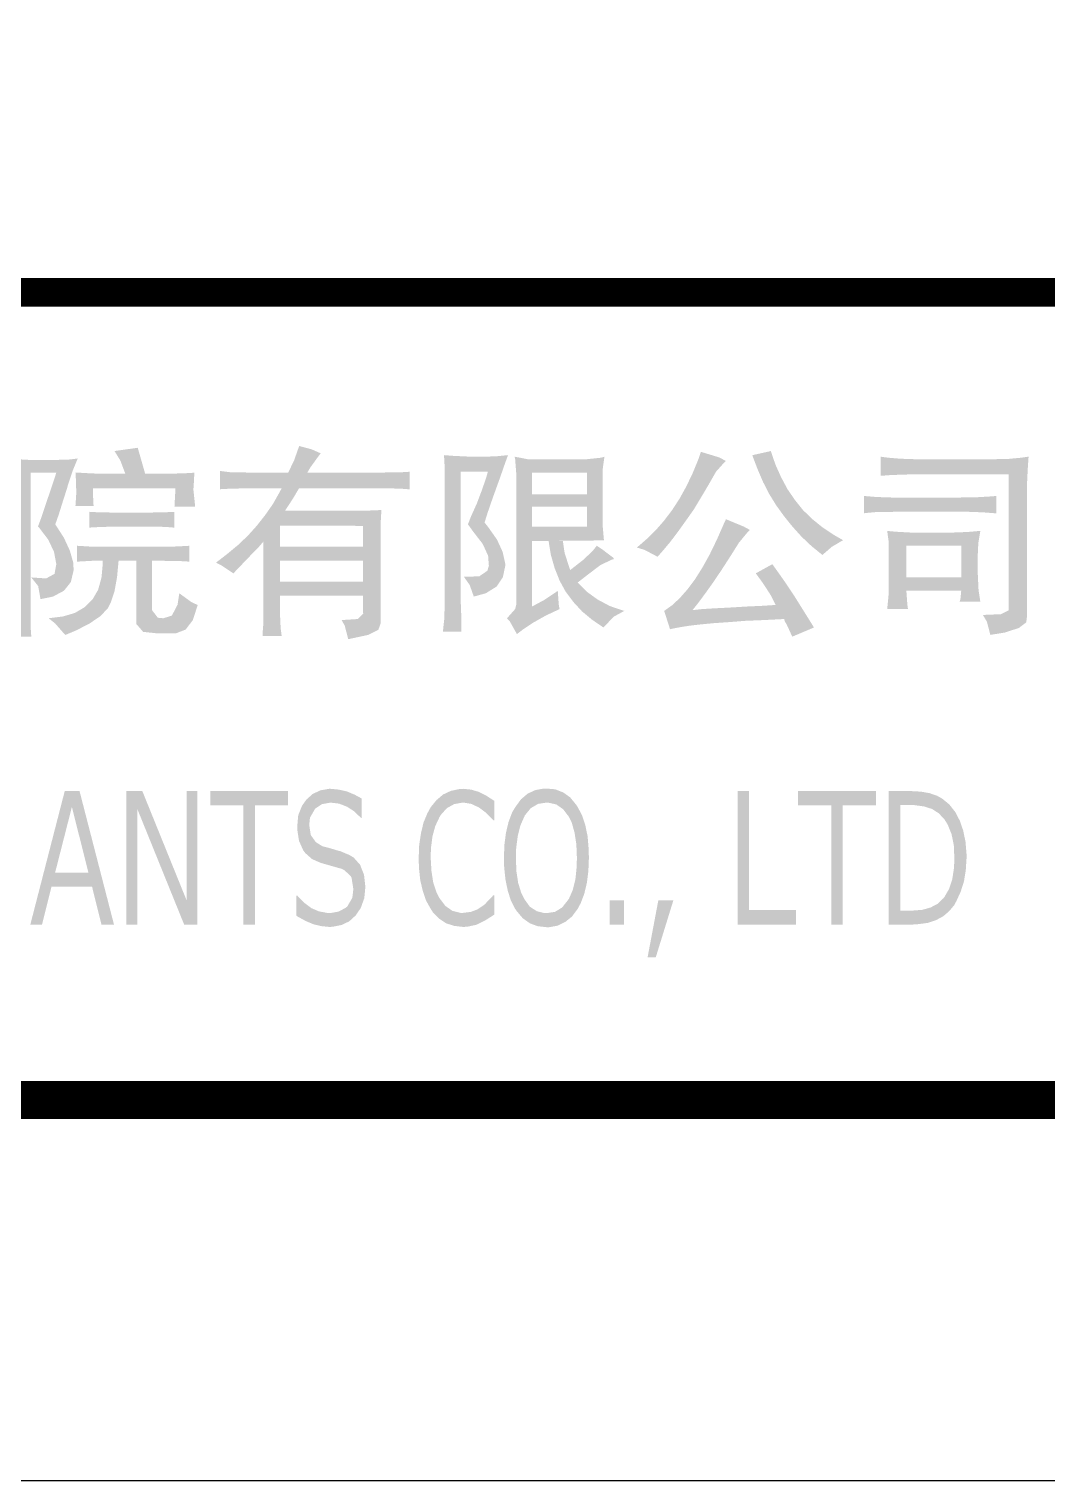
# Model space of a CAD drawing. Header units: millimetres. Extents: x 2630 to 3503, y 1668 to 1965.
# Drawn here: x 2722.8 to 2749.54, y 1668.29 to 1706.4 of the extents above; entities that cross this region are included whole.
import ezdxf

# ---------------------------------------------------------------- set-up
doc = ezdxf.new("R2010")
doc.units = ezdxf.units.MM

# ---------------------------------------------------------------- blocks, each defined once
blk = doc.blocks.new('tk')
h = blk.add_hatch(color=256)
h.paths.add_polyline_path([(100.164, -270.528), (98.636, -270.528), (98.575, -270.528), (98.14, -270.521), (97.872, -270.487), (97.872, -270.97), (97.899, -270.963), (98.213, -270.95), (98.636, -270.943), (99.487, -270.943)])
h.paths.add_polyline_path([(100.445, -270.112), (100.512, -270.025), (100.271, -269.918), (99.943, -269.831), (99.936, -269.864), (99.815, -270.206), (99.661, -270.528), (100.164, -270.528), (100.237, -270.4)])
h.paths.add_polyline_path([(102.851, -270.508), (102.637, -270.521), (102.174, -270.528), (100.164, -270.528), (99.487, -270.943), (102.174, -270.943), (102.59, -270.95), (102.851, -270.97)])
h.paths.add_polyline_path([(99.788, -271.205), (99.943, -270.943), (99.487, -270.943), (99.433, -271.044), (99.259, -271.352), (99.058, -271.64), (99.574, -271.533)])
h.paths.add_polyline_path([(102.107, -271.513), (101.792, -271.526), (101.43, -271.533), (99.574, -271.533), (99.058, -271.64), (98.837, -271.922), (101.625, -271.928), (101.625, -272.478), (99.44, -272.478), (101.625, -272.846), (101.625, -273.396), (99.44, -273.396), (101.625, -273.765), (101.625, -274.2), (101.631, -274.227), (101.491, -274.374), (101.062, -274.401), (101.082, -274.441), (101.142, -274.542), (101.236, -274.904), (101.296, -274.89), (101.765, -274.79), (102.027, -274.656), (102.087, -274.488), (102.087, -272.082), (102.087, -271.855)])
h.paths.add_polyline_path([(99.004, -272.344), (98.602, -272.183), (98.341, -272.431), (98.059, -272.665), (97.764, -272.893), (97.919, -272.974), (98.22, -273.175), (98.361, -273.027), (98.656, -272.719), (98.857, -272.518)])
h.paths.add_polyline_path([(99.44, -271.923), (98.837, -271.922), (98.602, -272.183), (99.004, -272.344), (99.004, -274.16), (99.004, -274.522), (98.984, -274.79), (98.984, -274.817), (99.487, -274.817), (99.46, -274.609), (99.44, -274.16), (99.44, -273.765), (101.625, -273.765), (99.44, -273.396), (99.44, -272.846), (101.625, -272.846), (99.44, -272.478)])
h = blk.add_hatch(color=256)
h.paths.add_polyline_path([(93, -270.199), (92.731, -270.193), (92.41, -270.159), (92.43, -270.273)])
h.paths.add_polyline_path([(94.132, -270.159), (93.924, -270.186), (93.522, -270.199), (93, -270.199), (92.43, -270.273), (92.45, -270.662), (92.45, -271.473), (92.45, -274.287), (92.45, -274.488), (92.43, -274.837), (92.912, -274.837), (92.899, -274.649), (92.892, -274.267), (92.892, -271.426), (92.892, -270.528), (93.569, -270.528), (94.005, -270.467)])
h.paths.add_polyline_path([(94.005, -270.467), (93.569, -270.528), (93.549, -270.595), (93.402, -271.037), (93.274, -271.412), (93.174, -271.714), (93.087, -271.948), (93.134, -271.995), (93.361, -272.297), (93.509, -272.612), (93.569, -272.934), (93.522, -273.188), (93.301, -273.309), (93.951, -273.403), (94.025, -273.088), (94.012, -272.887), (93.924, -272.578), (93.77, -272.243), (93.542, -271.888), (93.63, -271.64), (93.737, -271.298), (93.851, -270.943), (93.884, -270.823)], flags=17)
h.paths.add_polyline_path([(93.951, -273.403), (93.301, -273.309), (92.912, -273.282), (93.093, -273.51), (93.154, -273.852), (93.482, -273.785), (93.77, -273.631)], flags=17)
h.paths.add_polyline_path([(95.707, -269.878), (95.097, -269.965), (95.251, -270.213), (95.379, -270.554), (95.901, -270.554)])
h.paths.add_polyline_path([(95.901, -270.554), (94.574, -270.554), (94.434, -270.548), (94.072, -270.528), (94.079, -270.608)], flags=17)
h.paths.add_polyline_path([(97.195, -270.528), (97.108, -270.541), (96.732, -270.554), (95.901, -270.554), (94.079, -270.608), (94.092, -270.99), (94.092, -271.091), (94.072, -271.406), (94.548, -271.406), (94.541, -271.318), (94.528, -270.943), (96.692, -270.943), (97.175, -270.903)])
h.paths.add_polyline_path([(97.168, -270.97), (97.175, -270.903), (96.692, -270.943), (96.692, -271.057), (96.672, -271.426), (97.215, -271.426), (97.202, -271.285)])
h.paths.add_polyline_path([(95.271, -271.58), (95.111, -271.58), (94.682, -271.573), (94.44, -271.56), (94.44, -271.975), (94.501, -271.969), (94.802, -271.955), (95.271, -271.948), (95.948, -271.948)])
h.paths.add_polyline_path([(96.672, -271.56), (96.411, -271.573), (95.948, -271.58), (95.271, -271.58), (95.948, -271.948), (96.431, -271.955), (96.672, -271.975)])
h.paths.add_polyline_path([(97.061, -272.451), (96.954, -272.458), (96.518, -272.478), (94.528, -272.478), (96.23, -272.846), (96.397, -272.846), (96.826, -272.853), (97.061, -272.867)])
h.paths.add_polyline_path([(94.528, -272.478), (94.447, -272.471), (94.112, -272.451), (94.112, -272.867), (94.125, -272.867), (94.507, -272.846), (94.789, -272.846), (96.082, -272.846), (96.23, -272.846)])
h.paths.add_polyline_path([(95.204, -272.846), (94.789, -272.846), (94.789, -272.927), (94.755, -273.289), (94.668, -273.604), (94.521, -273.858), (94.32, -274.059), (94.058, -274.214), (93.743, -274.307), (93.368, -274.354), (93.536, -274.488), (93.784, -274.77), (93.81, -274.79), (94.099, -274.669), (94.447, -274.488), (94.722, -274.301), (94.923, -274.093), (94.997, -273.946), (95.097, -273.644), (95.164, -273.275)])
h.paths.add_polyline_path([(96.082, -272.846), (95.667, -272.846), (95.667, -274.334), (95.674, -274.508), (95.848, -274.71), (96.21, -274.75), (96.605, -274.75), (96.712, -274.75), (96.967, -274.649), (97.155, -274.401), (96.384, -274.354), (96.236, -274.341), (96.082, -274.14)])
h.paths.add_polyline_path([(97.282, -274.006), (97.121, -273.932), (96.799, -273.698), (96.753, -273.999), (96.605, -274.281), (96.384, -274.354), (97.155, -274.401)])
h = blk.add_hatch(color=256)
h.paths.add_polyline_path([(104.553, -270.112), (104.439, -270.112), (104.017, -270.092), (103.749, -270.072), (103.763, -270.26)], flags=17)
h.paths.add_polyline_path([(104.185, -270.508), (104.902, -270.508), (105.337, -270.333), (105.431, -270.072), (105.096, -270.105), (104.754, -270.112), (104.553, -270.112), (103.763, -270.26), (103.769, -270.729), (103.769, -273.811), (103.769, -274.013), (103.756, -274.388), (103.722, -274.703), (104.205, -274.703), (104.205, -274.689), (104.205, -274.314), (104.198, -274.12), (104.185, -273.811)])
h.paths.add_polyline_path([(105.23, -270.642), (105.337, -270.333), (104.902, -270.508), (104.862, -270.655), (104.741, -271.003), (104.614, -271.339), (104.466, -271.667), (104.379, -271.888), (104.486, -272.036), (104.5, -272.056), (104.768, -272.404), (104.909, -272.712), (104.929, -272.98), (104.888, -273.108), (104.674, -273.255), (104.272, -273.262), (104.426, -273.483), (104.533, -273.785), (104.848, -273.698), (105.13, -273.523), (105.297, -273.275), (105.364, -272.954), (105.358, -272.913), (105.291, -272.612), (105.143, -272.29), (104.902, -271.948), (104.815, -271.841), (104.828, -271.801), (104.895, -271.587), (105.029, -271.198)], flags=17)
h.paths.add_polyline_path([(107.964, -270.112), (107.877, -270.139), (107.502, -270.179), (106.061, -270.179), (107.918, -270.441)])
h.paths.add_polyline_path([(107.918, -270.528), (107.918, -270.441), (106.061, -270.179), (105.947, -270.179), (105.605, -270.112), (105.619, -270.172), (105.646, -270.528), (107.502, -270.528), (107.502, -271.097), (106.061, -271.097), (107.502, -271.426), (107.502, -271.948), (106.061, -271.948), (107.951, -272.31), (107.918, -271.928)])
h.paths.add_polyline_path([(106.061, -270.528), (105.646, -270.528), (105.646, -274.006), (105.619, -274.113), (106.061, -274.046), (106.061, -272.324), (106.497, -272.324), (107.951, -272.31), (106.061, -271.948), (106.061, -271.426), (107.502, -271.426), (106.061, -271.097)])
h.paths.add_polyline_path([(106.416, -274.287), (106.785, -274.113), (106.765, -273.999), (106.738, -273.631), (106.678, -273.677), (106.376, -273.878), (106.061, -274.046), (105.619, -274.113), (105.404, -274.354), (105.478, -274.435), (105.666, -274.77), (105.813, -274.656), (106.095, -274.468)])
h.paths.add_polyline_path([(107.864, -272.954), (108.179, -272.806), (108.206, -272.806), (108.206, -272.773), (107.897, -272.538), (107.763, -272.451), (107.656, -272.585), (107.408, -272.82), (107.066, -273.088), (107.536, -273.202), (107.83, -272.98)], flags=17)
h.paths.add_polyline_path([(107.536, -273.202), (107.066, -273.088), (107.04, -273.014), (106.919, -272.645), (106.872, -272.324), (106.497, -272.324), (106.557, -272.692), (106.658, -273.041), (106.785, -273.362), (106.946, -273.657), (107.147, -273.925), (107.375, -274.173), (107.643, -274.395), (107.938, -274.596), (108.206, -274.314), (108.487, -274.16), (108.46, -274.153), (108.105, -274.033), (107.79, -273.865), (107.509, -273.664), (107.261, -273.416)])
h = blk.add_hatch(color=256)
h.paths.add_polyline_path([(111.155, -270.226), (110.98, -270.132), (110.498, -269.985), (110.424, -270.199), (110.277, -270.554), (110.116, -270.89), (109.942, -271.205), (109.747, -271.506), (109.539, -271.781), (109.312, -272.042), (109.07, -272.277), (108.816, -272.498), (109.017, -272.558), (109.358, -272.739), (109.466, -272.619), (109.687, -272.357), (109.895, -272.082), (110.102, -271.794), (110.31, -271.499), (110.504, -271.178), (110.699, -270.849), (110.893, -270.508), (111.067, -270.313)])
h.paths.add_polyline_path([(112.77, -270.963), (112.602, -270.648), (112.455, -270.32), (112.334, -269.965), (111.851, -270.072), (111.858, -270.105), (111.986, -270.441), (112.126, -270.769), (112.287, -271.084), (112.468, -271.379), (112.676, -271.667), (112.897, -271.942), (113.138, -272.21), (113.4, -272.458), (113.688, -272.692), (113.936, -272.478), (114.231, -272.304), (113.983, -272.163), (113.694, -271.969), (113.426, -271.754), (113.178, -271.513), (112.964, -271.245)])
h.paths.add_polyline_path([(111.784, -272.036), (111.624, -271.948), (111.155, -271.754), (111.108, -271.855), (110.92, -272.283), (110.732, -272.672), (110.538, -273.021), (110.344, -273.329), (110.143, -273.597), (109.942, -273.825), (109.74, -274.013), (109.533, -274.16), (110.277, -274.14), (110.437, -273.939), (110.625, -273.684), (110.826, -273.403), (111.034, -273.094), (111.255, -272.753), (111.483, -272.391), (111.49, -272.377), (111.717, -272.103)])
h.paths.add_polyline_path([(109.533, -274.16), (109.687, -274.642), (109.74, -274.629), (109.948, -274.589), (110.196, -274.549), (110.498, -274.515), (110.84, -274.482), (111.235, -274.455), (111.671, -274.421), (112.153, -274.401), (112.683, -274.374)], flags=17)
h.paths.add_polyline_path([(113.145, -274.08), (112.944, -273.758), (112.743, -273.456), (112.555, -273.188), (112.374, -272.934), (111.939, -273.175), (112.12, -273.423), (112.321, -273.731), (112.461, -274.006), (112.435, -274.006), (112.133, -274.026), (111.697, -274.046), (111.255, -274.073), (110.853, -274.093), (110.531, -274.113), (110.277, -274.14), (109.533, -274.16), (112.683, -274.374), (112.703, -274.441), (112.756, -274.529), (112.897, -274.837), (113.467, -274.596), (113.359, -274.421)])
h = blk.add_hatch(color=256)
h.paths.add_polyline_path([(116.241, -270.179), (116.12, -270.179), (115.738, -270.166), (115.41, -270.139), (115.216, -270.112), (115.216, -270.615), (115.484, -270.595), (115.846, -270.581), (116.241, -270.575), (118.58, -270.575), (119.083, -270.4)])
h.paths.add_polyline_path([(119.103, -270.112), (118.915, -270.139), (118.56, -270.172), (118.185, -270.179), (116.241, -270.179), (119.083, -270.4)])
h.paths.add_polyline_path([(119.063, -270.802), (119.083, -270.4), (118.58, -270.575), (118.58, -274.073), (118.58, -274.147), (118.379, -274.247), (117.903, -274.267), (118.01, -274.448), (118.098, -274.79), (118.473, -274.73), (118.848, -274.609), (119.042, -274.462), (119.063, -274.287), (119.063, -271.077)])
h.paths.add_polyline_path([(118.252, -271.144), (118.077, -271.158), (117.729, -271.178), (117.313, -271.184), (115.564, -271.184), (117.313, -271.56), (117.541, -271.56), (117.903, -271.573), (118.252, -271.6)])
h.paths.add_polyline_path([(115.564, -271.184), (115.491, -271.184), (115.109, -271.171), (114.78, -271.144), (114.78, -271.6), (114.8, -271.593), (115.102, -271.566), (115.544, -271.56), (117.313, -271.56)])
h.paths.add_polyline_path([(116.134, -272.103), (115.986, -272.103), (115.611, -272.082), (115.39, -272.062), (115.424, -272.31)])
h.paths.add_polyline_path([(115.893, -272.451), (117.334, -272.451), (117.783, -272.377), (117.836, -272.062), (117.816, -272.062), (117.501, -272.089), (117.139, -272.103), (116.134, -272.103), (115.424, -272.31), (115.43, -272.719), (115.43, -273.329), (115.893, -273.282)])
h.paths.add_polyline_path([(117.769, -272.672), (117.783, -272.377), (117.334, -272.451), (117.334, -273.282), (115.893, -273.282), (115.43, -273.329), (115.43, -273.396), (115.424, -273.765), (115.39, -274.113), (115.933, -274.113), (115.933, -274.093), (115.919, -273.992), (115.893, -273.631), (117.334, -273.631), (117.789, -273.617), (117.769, -273.195)])
h.paths.add_polyline_path([(117.789, -273.617), (117.334, -273.631), (117.313, -273.852), (117.293, -273.919), (117.836, -273.919)])
h = blk.add_hatch(color=256)
h.paths.add_polyline_path([(93.978, -279.307), (94.179, -278.891), (93.79, -278.891), (92.886, -282.396), (93.194, -282.396), (93.442, -281.398), (94.507, -281.398), (93.536, -281.036)])
h.paths.add_polyline_path([(94.179, -278.891), (93.978, -279.307), (94.414, -281.036), (93.536, -281.036), (94.507, -281.398), (94.755, -282.396), (95.084, -282.396)])
h = blk.add_hatch(color=256)
h.paths.add_polyline_path([(95.694, -279.354), (95.828, -278.891), (95.412, -278.891), (95.412, -282.396), (95.694, -282.396)])
h.paths.add_polyline_path([(95.828, -278.891), (95.694, -279.354), (96.927, -282.396), (96.994, -281.766)])
h.paths.add_polyline_path([(97.275, -278.891), (96.994, -278.891), (96.994, -281.766), (96.927, -282.396), (97.275, -282.396)])
for points in [[(99.654, -278.891), (97.617, -278.891), (97.617, -279.267), (98.482, -279.267), (98.482, -282.396), (98.783, -282.396), (98.783, -279.267), (99.654, -279.267)], [(105.069, -279.146), (104.875, -279.019), (104.667, -278.911), (104.459, -278.851), (104.258, -278.831), (104.151, -278.838), (103.93, -278.885), (103.729, -278.979), (103.555, -279.126), (103.401, -279.314), (103.314, -279.474), (103.213, -279.716), (103.146, -279.997), (103.099, -280.305), (103.086, -280.647), (103.092, -280.902), (103.126, -281.224), (103.193, -281.512), (103.28, -281.766), (103.401, -281.981), (103.461, -282.075), (103.628, -282.242), (103.809, -282.363), (104.024, -282.43), (104.258, -282.457), (104.366, -282.45), (104.587, -282.403), (104.64, -282.383), (104.828, -282.289), (105.069, -282.135), (105.069, -281.626), (105.043, -281.626), (105.002, -281.679), (104.808, -281.874), (104.634, -281.994), (104.459, -282.061), (104.245, -282.088), (104.185, -282.088), (103.97, -282.034), (103.789, -281.907), (103.635, -281.706), (103.555, -281.552), (103.468, -281.291), (103.421, -280.989), (103.401, -280.647), (103.407, -280.393), (103.448, -280.078), (103.521, -279.81), (103.628, -279.582), (103.662, -279.521), (103.823, -279.34), (104.017, -279.233), (104.238, -279.193), (104.265, -279.193), (104.466, -279.226), (104.667, -279.32), (104.855, -279.461), (105.043, -279.655), (105.069, -279.655)], [(111.764, -278.891), (111.463, -278.891), (111.463, -282.396), (112.991, -282.396), (112.991, -282.014), (111.764, -282.014)], [(115.095, -278.891), (113.051, -278.891), (113.051, -279.267), (113.922, -279.267), (113.922, -282.396), (114.224, -282.396), (114.224, -279.267), (115.095, -279.267)], [(108.474, -281.76), (108.105, -281.76), (108.105, -282.396), (108.474, -282.396)], [(109.774, -281.76), (109.379, -281.76), (109.097, -283.254), (109.312, -283.254)]]:
    blk.add_hatch(color=256).paths.add_polyline_path(points)
h = blk.add_hatch(color=256)
h.paths.add_polyline_path([(101.591, -279.086), (101.404, -278.985), (101.196, -278.898), (100.981, -278.851), (100.774, -278.831), (100.733, -278.831), (100.505, -278.871), (100.304, -278.965), (100.137, -279.113), (100.774, -279.193), (100.995, -279.22), (101.202, -279.3), (101.39, -279.421), (101.571, -279.595), (101.591, -279.595)])
h.paths.add_polyline_path([(100.546, -279.233), (100.774, -279.193), (100.137, -279.113), (100.023, -279.273), (99.922, -279.528), (99.896, -279.823), (99.896, -279.897), (99.943, -280.198), (100.05, -280.439), (100.11, -280.52), (100.284, -280.674), (100.512, -280.775), (101.055, -280.929), (101.135, -280.969), (101.303, -281.123), (101.323, -281.163), (101.37, -281.465), (101.343, -281.693), (101.209, -281.921), (101.169, -281.954), (100.981, -282.055), (100.747, -282.095), (101.43, -282.155), (101.564, -281.961), (101.658, -281.699), (101.685, -281.405), (101.685, -281.398), (101.651, -281.09), (101.546, -280.823), (101.377, -280.634), (101.263, -280.567), (101.022, -280.466), (100.988, -280.46), (100.767, -280.393), (100.559, -280.339), (100.385, -280.232), (100.251, -280.044), (100.211, -279.776), (100.231, -279.588), (100.365, -279.354)])
h.paths.add_polyline_path([(101.43, -282.155), (100.747, -282.095), (100.68, -282.088), (100.465, -282.048), (100.264, -281.961), (100.077, -281.82), (99.902, -281.639), (99.876, -281.639), (99.876, -282.162), (99.902, -282.182), (100.123, -282.303), (100.331, -282.39), (100.539, -282.437), (100.747, -282.457), (100.841, -282.45), (101.068, -282.403), (101.263, -282.309)])
h = blk.add_hatch(color=256)
h.paths.add_polyline_path([(106.879, -278.925), (106.671, -278.844), (106.443, -278.824), (106.369, -278.824), (106.148, -278.865), (105.947, -278.958), (105.773, -279.106), (106.443, -279.193), (106.483, -279.193), (106.698, -279.24), (106.879, -279.367), (107.033, -279.568), (107.107, -279.722), (107.18, -279.984), (107.227, -280.292), (107.241, -280.647), (107.234, -280.895), (107.201, -281.21), (107.133, -281.485), (107.033, -281.713), (107.006, -281.753), (106.852, -281.947), (106.664, -282.061), (106.443, -282.095), (107.113, -282.182), (107.261, -281.981), (107.341, -281.833), (107.435, -281.585), (107.502, -281.304), (107.542, -280.989), (107.556, -280.647), (107.549, -280.399), (107.522, -280.078), (107.462, -279.783), (107.375, -279.528), (107.261, -279.307), (107.214, -279.24), (107.06, -279.052)])
h.paths.add_polyline_path([(106.222, -279.226), (106.443, -279.193), (105.773, -279.106), (105.626, -279.307), (105.538, -279.454), (105.445, -279.702), (105.378, -279.984), (105.337, -280.299), (105.324, -280.647), (105.331, -280.888), (105.364, -281.21), (105.425, -281.505), (105.505, -281.76), (105.619, -281.981), (105.666, -282.048), (105.82, -282.229), (106.008, -282.363), (106.209, -282.437), (106.443, -282.463), (106.517, -282.463), (106.738, -282.423), (106.939, -282.323), (107.113, -282.182), (106.443, -282.095), (106.396, -282.095), (106.182, -282.041), (106.001, -281.921), (105.853, -281.713), (105.78, -281.565), (105.699, -281.304), (105.652, -280.996), (105.639, -280.647), (105.646, -280.393), (105.686, -280.078), (105.753, -279.803), (105.853, -279.575), (105.874, -279.528), (106.028, -279.34)])
h = blk.add_hatch(color=256)
h.paths.add_polyline_path([(116.831, -279.086), (116.697, -279.012), (116.502, -278.945), (116.275, -278.905), (116.02, -278.891), (115.43, -278.891), (115.43, -282.396), (116.027, -282.396), (116.214, -282.383), (116.462, -282.349), (116.677, -282.276), (116.864, -282.175), (117.019, -282.041), (115.732, -282.028), (115.732, -279.26), (116.047, -279.26), (117.019, -279.24)])
h.paths.add_polyline_path([(117.3, -279.675), (117.179, -279.441), (117.019, -279.24), (116.099, -279.259), (116.355, -279.293), (116.57, -279.361), (116.744, -279.474), (116.891, -279.629), (116.978, -279.769), (117.079, -280.017), (117.139, -280.305), (117.153, -280.641), (117.146, -280.895), (117.099, -281.203), (117.012, -281.465), (116.891, -281.673), (116.864, -281.706), (116.717, -281.847), (116.529, -281.947), (116.308, -282.008), (116.047, -282.028), (115.732, -282.028), (117.019, -282.041), (117.153, -281.88), (117.206, -281.78), (117.32, -281.532), (117.407, -281.257), (117.454, -280.962), (117.474, -280.647), (117.474, -280.547), (117.447, -280.225), (117.387, -279.93)])
at = {"color": 7, "true_color": 0xffffff, "flags": 128}
blk.add_lwpolyline([(420, -297), (0, -297), (0, 0), (420, 0)], close=True, dxfattribs=at)
at = {"const_width": 1, "flags": 128}
blk.add_lwpolyline([(410, -10), (25, -10), (25, -287), (410, -287)], close=True, dxfattribs=at)
at = {"const_width": 0.75}
blk.add_lwpolyline([(410, -265.8), (25, -265.8), (25, -287)], dxfattribs=at)

msp = doc.modelspace()

# ---------------------------------------------------------------- block references
msp.add_blockref('tk', (2629.951, 1965.291))

doc.saveas('drawing.dxf')
